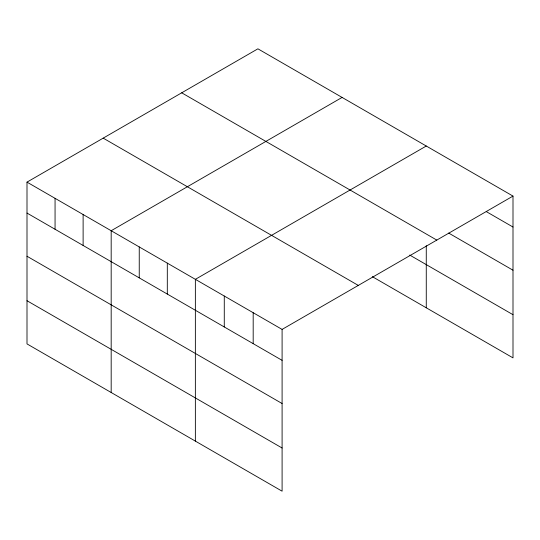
<?xml version="1.0" encoding="UTF-8"?>
<svg xmlns="http://www.w3.org/2000/svg" width="540" height="540" viewBox="0 0 540 540"><rect width="100%" height="100%" fill="white"/><g stroke="black" fill="none" stroke-linecap="round" stroke-linejoin="round"><path stroke-width="0.81" d="M27 182.129L282.096 329.407L282.096 491.184L27 343.906L27 182.129L257.904 48.816L513 196.094L513 357.871L372.303 276.642M342.083 97.423L111.179 230.728L111.179 392.506M426.269 146.023L195.365 279.335L195.365 441.106M282.096 329.407L513 196.094M486.257 211.592L513 227.029M448.673 233.071L513 270.209M181.703 92.812L436.799 240.091M409.718 255.062L513 314.692M103.201 138.139L358.297 285.417M27 213.064L282.096 360.342M27 256.244L282.096 403.522M27 300.726L282.096 448.004M426.269 245.673L426.269 307.793M253.186 312.714L253.186 343.649M224.276 296.028L224.276 326.957M167.306 263.135L167.306 294.071M139.246 246.935L139.246 277.864M83.12 214.529L83.12 245.464M55.06 198.329L55.06 229.264"/></g></svg>
